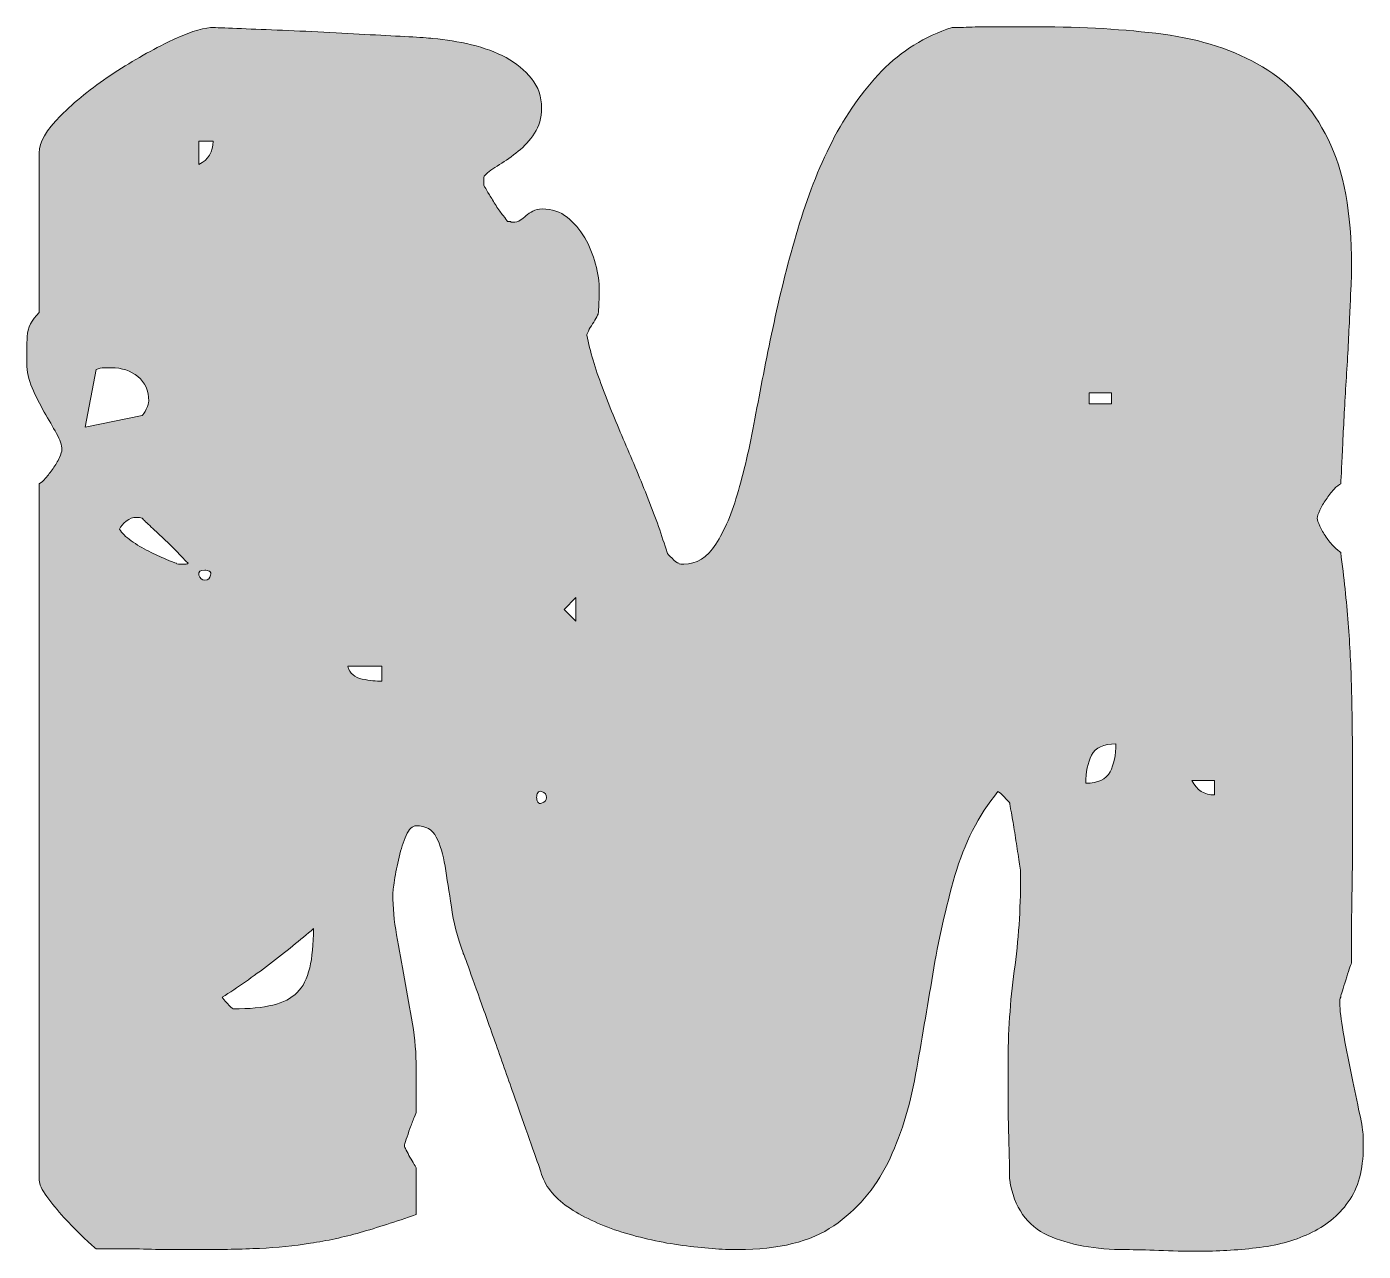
# Model space of a CAD drawing. Header units: inches. Extents: x 168 to 913, y -876 to -204.
# Drawn here: x 683.5 to 886.8, y -874.3 to -688.1 of the extents above; entities that cross this region are included whole.
import ezdxf

# ---------------------------------------------------------------- set-up
doc = ezdxf.new("R2010")
doc.units = ezdxf.units.IN
doc.header["$MEASUREMENT"] = 0
doc.layers.add('Layer 1', color=7, linetype='Continuous')

# ---------------------------------------------------------------- blocks, each defined once
blk = doc.blocks.new('block 5')
at = {"layer": 'Layer 1', "true_color": 0x040404}
h = blk.add_hatch(color=18, dxfattribs=at)
h.dxf.hatch_style = 2
edge = h.paths.add_edge_path()
edge.add_spline(control_points=[(739.18, -820.05), (739.18, -822), (739.37, -824.06), (739.76, -826.22), (740.14, -828.38), (740.54, -830.6), (740.96, -832.89), (741.39, -835.18), (741.79, -837.47), (742.17, -839.76), (742.55, -842.04), (742.74, -844.29), (742.74, -846.49), (742.74, -846.49), (742.74, -853.1), (742.74, -853.1), (742.74, -853.19), (742.64, -853.48), (742.43, -853.99), (742.21, -854.5), (742, -855.05), (741.79, -855.64), (741.58, -856.24), (741.39, -856.79), (741.22, -857.3), (741.05, -857.8), (740.96, -858.14), (740.96, -858.31), (740.96, -858.4), (741.05, -858.61), (741.22, -858.95), (741.39, -859.29), (741.58, -859.65), (741.79, -860.03), (742, -860.41), (742.21, -860.77), (742.43, -861.11), (742.64, -861.45), (742.74, -861.66), (742.74, -861.75), (742.74, -861.75), (742.74, -868.74), (742.74, -868.74), (739.61, -869.84), (736.77, -870.75), (734.23, -871.47), (731.68, -872.19), (729.16, -872.74), (726.66, -873.12), (724.16, -873.5), (721.58, -873.76), (718.91, -873.89), (716.24, -874.01), (713.17, -874.08), (709.69, -874.08), (709.1, -874.08), (708.06, -874.08), (706.58, -874.08), (705.1, -874.08), (703.53, -874.05), (701.88, -874.01), (700.22, -873.97), (698.65, -873.95), (697.17, -873.95), (695.69, -873.95), (694.65, -873.95), (694.06, -873.95), (693.63, -873.61), (692.96, -873), (692.02, -872.11), (691.09, -871.22), (690.14, -870.24), (689.16, -869.18), (688.19, -868.12), (687.32, -867.06), (686.56, -866.01), (685.8, -864.95), (685.41, -864.12), (685.41, -863.53), (685.41, -863.53), (685.41, -757.64), (685.41, -757.64), (685.67, -757.47), (685.99, -757.18), (686.37, -756.75), (686.75, -756.33), (687.13, -755.84), (687.51, -755.29), (687.89, -754.74), (688.21, -754.19), (688.47, -753.63), (688.72, -753.09), (688.85, -752.68), (688.85, -752.43), (688.85, -751.75), (688.57, -750.93), (688.02, -749.95), (687.47, -748.98), (686.86, -747.89), (686.18, -746.71), (685.5, -745.52), (684.89, -744.29), (684.33, -743.02), (683.78, -741.75), (683.51, -740.52), (683.51, -739.34), (683.51, -737.89), (683.53, -736.52), (683.57, -735.2), (683.61, -733.89), (684.23, -732.68), (685.41, -731.58), (685.41, -731.58), (685.41, -707.3), (685.41, -707.3), (685.41, -705.69), (686.49, -703.81), (688.65, -701.65), (690.82, -699.48), (693.36, -697.43), (696.28, -695.48), (699.21, -693.53), (702.11, -691.86), (704.99, -690.46), (707.87, -689.06), (710.03, -688.32), (711.47, -688.24), (712.32, -688.24), (713.65, -688.28), (715.48, -688.36), (717.3, -688.45), (719.33, -688.53), (721.58, -688.62), (723.82, -688.7), (726.2, -688.81), (728.7, -688.93), (731.19, -689.06), (733.55, -689.19), (735.75, -689.32), (737.95, -689.44), (739.9, -689.55), (741.6, -689.63), (743.29, -689.72), (744.52, -689.8), (745.28, -689.89), (747.23, -690.06), (749.18, -690.38), (751.13, -690.84), (753.08, -691.31), (754.84, -691.97), (756.41, -692.81), (757.98, -693.66), (759.27, -694.72), (760.28, -695.99), (761.3, -697.26), (761.81, -698.74), (761.81, -700.44), (761.81, -701.96), (761.45, -703.26), (760.73, -704.31), (760.01, -705.38), (759.18, -706.29), (758.25, -707.05), (757.32, -707.81), (756.36, -708.49), (755.39, -709.08), (754.42, -709.67), (753.67, -710.23), (753.17, -710.73), (753.08, -710.73), (753.04, -710.84), (753.04, -711.05), (753.04, -711.26), (753.04, -711.46), (753.04, -711.62), (753.04, -711.71), (753.04, -711.86), (753.04, -712.07), (753.04, -712.28), (753.08, -712.43), (753.17, -712.51), (753.33, -712.77), (753.57, -713.15), (753.86, -713.66), (754.16, -714.17), (754.5, -714.72), (754.88, -715.31), (755.26, -715.9), (755.62, -716.41), (755.96, -716.83), (756.3, -717.26), (756.51, -717.56), (756.6, -717.73), (756.6, -717.73), (756.98, -717.73), (756.98, -717.73), (757.06, -717.73), (757.11, -717.75), (757.11, -717.79), (757.11, -717.83), (757.15, -717.85), (757.23, -717.85), (757.23, -717.85), (757.36, -717.85), (757.36, -717.85), (757.87, -717.85), (758.27, -717.75), (758.57, -717.54), (758.86, -717.32), (759.16, -717.09), (759.46, -716.83), (759.75, -716.58), (760.09, -716.35), (760.48, -716.14), (760.86, -715.93), (761.34, -715.82), (761.94, -715.82), (763.38, -715.82), (764.63, -716.24), (765.69, -717.09), (766.75, -717.94), (767.64, -718.98), (768.36, -720.2), (769.07, -721.43), (769.63, -722.77), (770.01, -724.21), (770.39, -725.65), (770.58, -726.96), (770.58, -728.15), (770.58, -728.57), (770.56, -729.23), (770.52, -730.12), (770.47, -731.01), (770.45, -731.5), (770.45, -731.58), (770.45, -731.67), (770.37, -731.88), (770.2, -732.22), (770.03, -732.56), (769.82, -732.92), (769.56, -733.3), (769.31, -733.68), (769.1, -734.04), (768.93, -734.38), (768.76, -734.72), (768.67, -734.93), (768.67, -735.01), (769.18, -737.47), (769.97, -740.1), (771.02, -742.89), (772.08, -745.69), (773.23, -748.51), (774.46, -751.35), (775.69, -754.19), (776.87, -757.05), (778.02, -759.93), (779.16, -762.81), (780.11, -765.52), (780.88, -768.06), (780.96, -768.23), (781.21, -768.53), (781.64, -768.95), (782.06, -769.38), (782.4, -769.63), (782.66, -769.71), (782.66, -769.8), (782.76, -769.84), (782.97, -769.84), (783.19, -769.84), (783.33, -769.84), (783.42, -769.84), (785.37, -769.84), (787, -768.83), (788.31, -766.79), (789.63, -764.76), (790.77, -762.05), (791.74, -758.66), (792.72, -755.27), (793.61, -751.35), (794.41, -746.9), (795.22, -742.45), (796.13, -737.85), (797.15, -733.11), (798.16, -728.36), (799.37, -723.62), (800.77, -718.87), (802.17, -714.13), (803.9, -709.7), (805.98, -705.59), (808.06, -701.48), (810.58, -697.9), (813.55, -694.84), (816.51, -691.8), (820.07, -689.59), (824.22, -688.24), (824.73, -688.24), (825.6, -688.22), (826.83, -688.17), (828.06, -688.13), (829.37, -688.11), (830.77, -688.11), (832.17, -688.11), (833.48, -688.11), (834.71, -688.11), (835.94, -688.11), (836.81, -688.11), (837.32, -688.11), (844.18, -688.11), (850.51, -688.49), (856.32, -689.25), (862.12, -690.01), (867.17, -691.67), (871.44, -694.21), (875.72, -696.75), (879.05, -700.42), (881.42, -705.21), (883.8, -709.99), (884.98, -716.41), (884.98, -724.46), (884.98, -724.46), (884.98, -726.37), (884.98, -726.37), (884.9, -727.56), (884.79, -729.63), (884.67, -732.6), (884.54, -735.56), (884.37, -738.7), (884.16, -742.01), (883.95, -745.31), (883.78, -748.45), (883.65, -751.41), (883.52, -754.38), (883.41, -756.45), (883.33, -757.64), (883.08, -757.72), (882.74, -758), (882.31, -758.46), (881.89, -758.93), (881.49, -759.44), (881.11, -759.99), (880.73, -760.54), (880.41, -761.09), (880.15, -761.64), (879.9, -762.2), (879.77, -762.6), (879.77, -762.85), (879.77, -763.11), (879.9, -763.51), (880.15, -764.06), (880.41, -764.61), (880.73, -765.16), (881.11, -765.71), (881.49, -766.26), (881.89, -766.75), (882.31, -767.17), (882.74, -767.6), (883.08, -767.89), (883.33, -768.06), (883.84, -771.88), (884.22, -775.46), (884.48, -778.8), (884.73, -782.15), (884.9, -785.48), (884.98, -788.78), (885.07, -792.09), (885.11, -795.44), (885.11, -798.82), (885.11, -802.22), (885.11, -805.82), (885.11, -809.63), (885.11, -810.39), (885.11, -811.77), (885.11, -813.76), (885.11, -815.75), (885.09, -817.87), (885.05, -820.12), (885, -822.36), (884.98, -824.46), (884.98, -826.41), (884.98, -828.36), (884.98, -829.71), (884.98, -830.48), (884.81, -830.9), (884.52, -831.77), (884.09, -833.08), (883.67, -834.4), (883.41, -835.26), (883.33, -835.69), (883.25, -835.77), (883.2, -835.9), (883.2, -836.07), (883.2, -836.24), (883.2, -836.41), (883.2, -836.58), (883.2, -837.6), (883.37, -839.08), (883.71, -841.03), (884.05, -842.98), (884.43, -844.97), (884.86, -847), (885.28, -849.03), (885.68, -850.94), (886.06, -852.72), (886.45, -854.5), (886.68, -855.77), (886.76, -856.53), (886.76, -856.53), (886.76, -858.44), (886.76, -858.44), (886.76, -861.92), (886, -864.71), (884.48, -866.83), (882.95, -868.95), (880.98, -870.56), (878.56, -871.66), (876.15, -872.76), (873.46, -873.48), (870.49, -873.82), (867.52, -874.16), (864.56, -874.33), (861.59, -874.33), (859.56, -874.33), (857.59, -874.29), (855.68, -874.2), (853.78, -874.12), (852.1, -874.08), (850.66, -874.08), (846, -874.08), (842.06, -873.35), (838.84, -871.92), (835.62, -870.47), (833.67, -867.68), (832.99, -863.53), (832.99, -862.85), (832.97, -861.68), (832.93, -860.03), (832.89, -858.38), (832.85, -856.64), (832.8, -854.82), (832.76, -853), (832.74, -851.26), (832.74, -849.61), (832.74, -847.95), (832.74, -846.79), (832.74, -846.11), (832.74, -841.11), (833.06, -836.3), (833.69, -831.68), (834.33, -827.07), (834.65, -822.34), (834.65, -817.51), (834.65, -817.51), (834.65, -816.62), (834.65, -816.62), (834.56, -815.94), (834.43, -815.05), (834.27, -813.95), (834.09, -812.85), (833.93, -811.75), (833.76, -810.65), (833.59, -809.55), (833.42, -808.55), (833.25, -807.66), (833.08, -806.77), (832.99, -806.28), (832.99, -806.2), (832.91, -806.03), (832.63, -805.71), (832.17, -805.24), (831.7, -804.78), (831.38, -804.5), (831.21, -804.42), (828.25, -808.06), (826.07, -812.32), (824.67, -817.19), (823.27, -822.07), (822.15, -827.07), (821.3, -832.19), (820.45, -837.32), (819.58, -842.4), (818.69, -847.45), (817.8, -852.49), (816.38, -856.98), (814.44, -860.92), (812.48, -864.86), (809.75, -868.04), (806.24, -870.45), (802.72, -872.87), (797.87, -874.08), (791.68, -874.08), (789.22, -874.08), (786.41, -873.86), (783.23, -873.44), (780.05, -873.01), (776.98, -872.34), (774.01, -871.41), (771.05, -870.47), (768.44, -869.29), (766.19, -867.85), (763.95, -866.41), (762.49, -864.67), (761.81, -862.63), (761.73, -862.3), (761.36, -861.24), (760.73, -859.46), (760.09, -857.68), (759.35, -855.58), (758.5, -853.17), (757.66, -850.75), (756.74, -848.17), (755.77, -845.41), (754.8, -842.66), (753.89, -840.1), (753.04, -837.72), (752.19, -835.35), (751.47, -833.34), (750.88, -831.68), (750.28, -830.03), (749.94, -829.12), (749.86, -828.95), (749.01, -826.58), (748.42, -824.25), (748.08, -821.96), (747.74, -819.67), (747.42, -817.62), (747.13, -815.79), (746.83, -813.97), (746.39, -812.49), (745.79, -811.34), (745.2, -810.2), (744.18, -809.63), (742.74, -809.63), (742.15, -809.63), (741.64, -810.12), (741.22, -811.09), (740.79, -812.07), (740.43, -813.17), (740.14, -814.4), (739.84, -815.63), (739.61, -816.79), (739.44, -817.89), (739.27, -818.99), (739.18, -819.72), (739.18, -820.05)], knot_values=[0, 0, 0, 0, 1, 1, 1, 2, 2, 2, 3, 3, 3, 4, 4, 4, 5, 5, 5, 6, 6, 6, 7, 7, 7, 8, 8, 8, 9, 9, 9, 10, 10, 10, 11, 11, 11, 12, 12, 12, 13, 13, 13, 14, 14, 14, 15, 15, 15, 16, 16, 16, 17, 17, 17, 18, 18, 18, 19, 19, 19, 20, 20, 20, 21, 21, 21, 22, 22, 22, 23, 23, 23, 24, 24, 24, 25, 25, 25, 26, 26, 26, 27, 27, 27, 28, 28, 28, 29, 29, 29, 30, 30, 30, 31, 31, 31, 32, 32, 32, 33, 33, 33, 34, 34, 34, 35, 35, 35, 36, 36, 36, 37, 37, 37, 38, 38, 38, 39, 39, 39, 40, 40, 40, 41, 41, 41, 42, 42, 42, 43, 43, 43, 44, 44, 44, 45, 45, 45, 46, 46, 46, 47, 47, 47, 48, 48, 48, 49, 49, 49, 50, 50, 50, 51, 51, 51, 52, 52, 52, 53, 53, 53, 54, 54, 54, 55, 55, 55, 56, 56, 56, 57, 57, 57, 58, 58, 58, 59, 59, 59, 60, 60, 60, 61, 61, 61, 62, 62, 62, 63, 63, 63, 64, 64, 64, 65, 65, 65, 66, 66, 66, 67, 67, 67, 68, 68, 68, 69, 69, 69, 70, 70, 70, 71, 71, 71, 72, 72, 72, 73, 73, 73, 74, 74, 74, 75, 75, 75, 76, 76, 76, 77, 77, 77, 78, 78, 78, 79, 79, 79, 80, 80, 80, 81, 81, 81, 82, 82, 82, 83, 83, 83, 84, 84, 84, 85, 85, 85, 86, 86, 86, 87, 87, 87, 88, 88, 88, 89, 89, 89, 90, 90, 90, 91, 91, 91, 92, 92, 92, 93, 93, 93, 94, 94, 94, 95, 95, 95, 96, 96, 96, 97, 97, 97, 98, 98, 98, 99, 99, 99, 100, 100, 100, 101, 101, 101, 102, 102, 102, 103, 103, 103, 104, 104, 104, 105, 105, 105, 106, 106, 106, 107, 107, 107, 108, 108, 108, 109, 109, 109, 110, 110, 110, 111, 111, 111, 112, 112, 112, 113, 113, 113, 114, 114, 114, 115, 115, 115, 116, 116, 116, 117, 117, 117, 118, 118, 118, 119, 119, 119, 120, 120, 120, 121, 121, 121, 122, 122, 122, 123, 123, 123, 124, 124, 124, 125, 125, 125, 126, 126, 126, 127, 127, 127, 128, 128, 128, 129, 129, 129, 130, 130, 130, 131, 131, 131, 132, 132, 132, 133, 133, 133, 134, 134, 134, 135, 135, 135, 136, 136, 136, 137, 137, 137, 138, 138, 138, 139, 139, 139, 140, 140, 140, 141, 141, 141, 142, 142, 142, 143, 143, 143, 144, 144, 144, 145, 145, 145, 146, 146, 146, 147, 147, 147, 148, 148, 148, 149, 149, 149, 150, 150, 150, 151, 151, 151, 152, 152, 152, 153, 153, 153, 154, 154, 154, 155, 155, 155, 156, 156, 156, 157, 157, 157, 158, 158, 158, 159, 159, 159, 160, 160, 160, 161, 161, 161, 162, 162, 162, 163, 163, 163, 164, 164, 164, 165, 165, 165, 166, 166, 166, 167, 167, 167, 168, 168, 168, 169, 169, 169, 170, 170, 170, 171, 171, 171, 172, 172, 172, 173, 173, 173, 174, 174, 174, 175, 175, 175, 176, 176, 176, 177, 177, 177, 178, 178, 178, 179, 179, 179, 180, 180, 180, 181, 181, 181, 181], degree=3, periodic=1)
edge = h.paths.add_edge_path()
edge.add_spline(control_points=[(701.05, -747.22), (701.22, -747.13), (701.43, -746.81), (701.69, -746.26), (701.94, -745.71), (702.07, -745.31), (702.07, -745.05), (702.07, -743.45), (701.51, -742.2), (700.41, -741.3), (699.31, -740.42), (697.95, -739.97), (696.35, -739.97), (696.01, -739.97), (695.65, -739.97), (695.27, -739.97), (694.88, -739.97), (694.48, -740.06), (694.06, -740.22), (694.06, -740.22), (692.4, -749), (692.4, -749), (692.4, -749), (701.05, -747.22), (701.05, -747.22)], knot_values=[0, 0, 0, 0, 1, 1, 1, 2, 2, 2, 3, 3, 3, 4, 4, 4, 5, 5, 5, 6, 6, 6, 7, 7, 7, 8, 8, 8, 8], degree=3, periodic=1)
edge = h.paths.add_edge_path()
edge.add_spline(control_points=[(707.15, -769.84), (707.23, -769.84), (707.38, -769.84), (707.6, -769.84), (707.8, -769.84), (707.95, -769.8), (708.04, -769.71), (707.79, -769.46), (707.34, -769), (706.71, -768.32), (706.07, -767.64), (705.37, -766.94), (704.61, -766.22), (703.85, -765.5), (703.12, -764.82), (702.45, -764.19), (701.77, -763.55), (701.3, -763.11), (701.05, -762.85), (701.05, -762.85), (700.67, -762.72), (700.67, -762.72), (700.67, -762.72), (700.16, -762.72), (700.16, -762.72), (699.65, -762.72), (699.14, -762.92), (698.63, -763.29), (698.13, -763.68), (697.79, -764.08), (697.62, -764.5), (697.95, -765.1), (698.55, -765.69), (699.4, -766.28), (700.24, -766.88), (701.13, -767.41), (702.07, -767.87), (703, -768.34), (703.87, -768.74), (704.67, -769.08), (705.48, -769.42), (706.01, -769.63), (706.26, -769.71), (706.26, -769.8), (706.37, -769.84), (706.58, -769.84), (706.79, -769.84), (706.98, -769.84), (707.15, -769.84)], knot_values=[0, 0, 0, 0, 1, 1, 1, 2, 2, 2, 3, 3, 3, 4, 4, 4, 5, 5, 5, 6, 6, 6, 7, 7, 7, 8, 8, 8, 9, 9, 9, 10, 10, 10, 11, 11, 11, 12, 12, 12, 13, 13, 13, 14, 14, 14, 15, 15, 15, 16, 16, 16, 16], degree=3, periodic=1)
edge = h.paths.add_edge_path()
edge.add_spline(control_points=[(711.47, -771.5), (711.56, -771.24), (711.49, -771.05), (711.28, -770.92), (711.07, -770.8), (710.84, -770.73), (710.58, -770.73), (709.9, -770.73), (709.61, -770.99), (709.69, -771.5), (709.86, -772), (710.16, -772.26), (710.58, -772.26), (711.09, -772.26), (711.39, -772), (711.47, -771.5)], knot_values=[0, 0, 0, 0, 1, 1, 1, 2, 2, 2, 3, 3, 3, 4, 4, 4, 5, 5, 5, 5], degree=3, periodic=1)
edge = h.paths.add_edge_path()
edge.add_spline(control_points=[(709.69, -709.08), (711.13, -708.32), (711.85, -707.13), (711.85, -705.52), (711.85, -705.52), (709.69, -705.52), (709.69, -705.52), (709.69, -705.52), (709.69, -709.08), (709.69, -709.08)], knot_values=[0, 0, 0, 0, 1, 1, 1, 2, 2, 2, 3, 3, 3, 3], degree=3, periodic=1)
edge = h.paths.add_edge_path()
edge.add_spline(control_points=[(714.9, -837.47), (717.36, -837.47), (719.37, -837.28), (720.94, -836.89), (722.51, -836.52), (723.74, -835.88), (724.63, -834.99), (725.52, -834.1), (726.15, -832.85), (726.54, -831.24), (726.92, -829.63), (727.11, -827.64), (727.11, -825.26), (725.16, -826.96), (722.93, -828.76), (720.43, -830.67), (717.93, -832.57), (715.54, -834.25), (713.25, -835.69), (713.34, -835.86), (713.59, -836.18), (714.02, -836.64), (714.44, -837.11), (714.73, -837.38), (714.9, -837.47)], knot_values=[0, 0, 0, 0, 1, 1, 1, 2, 2, 2, 3, 3, 3, 4, 4, 4, 5, 5, 5, 6, 6, 6, 7, 7, 7, 8, 8, 8, 8], degree=3, periodic=1)
edge = h.paths.add_edge_path()
edge.add_spline(control_points=[(732.32, -785.35), (732.66, -786.45), (733.4, -787.11), (734.54, -787.32), (735.69, -787.53), (736.68, -787.64), (737.53, -787.64), (737.53, -787.64), (737.53, -785.35), (737.53, -785.35), (737.53, -785.35), (732.32, -785.35), (732.32, -785.35)], knot_values=[0, 0, 0, 0, 1, 1, 1, 2, 2, 2, 3, 3, 3, 4, 4, 4, 4], degree=3, periodic=1)
edge = h.paths.add_edge_path()
edge.add_spline(control_points=[(761.81, -804.42), (761.56, -804.33), (761.36, -804.4), (761.24, -804.61), (761.11, -804.82), (761.05, -805.05), (761.05, -805.31), (761.05, -805.56), (761.11, -805.8), (761.24, -806.01), (761.36, -806.22), (761.56, -806.28), (761.81, -806.2), (762.32, -806.03), (762.57, -805.73), (762.57, -805.31), (762.57, -804.89), (762.32, -804.59), (761.81, -804.42)], knot_values=[0, 0, 0, 0, 1, 1, 1, 2, 2, 2, 3, 3, 3, 4, 4, 4, 5, 5, 5, 6, 6, 6, 6], degree=3, periodic=1)
h.paths.add_polyline_path([(767.02, -778.49), (767.02, -774.93), (765.24, -776.71)])
edge = h.paths.add_edge_path()
edge.add_spline(control_points=[(849.14, -797.17), (847.27, -797.17), (846.04, -797.74), (845.45, -798.89), (844.86, -800.03), (844.56, -801.45), (844.56, -803.15), (846.42, -803.15), (847.65, -802.57), (848.25, -801.43), (848.84, -800.29), (849.14, -798.87), (849.14, -797.17)], knot_values=[0, 0, 0, 0, 1, 1, 1, 2, 2, 2, 3, 3, 3, 4, 4, 4, 4], degree=3, periodic=1)
h.paths.add_polyline_path([(845.07, -745.44), (848.5, -745.44), (848.5, -743.78), (845.07, -743.78)])
edge = h.paths.add_edge_path()
edge.add_spline(control_points=[(860.7, -802.76), (861.47, -804.21), (862.61, -804.93), (864.14, -804.93), (864.14, -804.93), (864.14, -802.76), (864.14, -802.76), (864.14, -802.76), (860.7, -802.76), (860.7, -802.76)], knot_values=[0, 0, 0, 0, 1, 1, 1, 2, 2, 2, 3, 3, 3, 3], degree=3, periodic=1)
at = {"layer": 'Layer 1', "lineweight": 0}
for points in [[(845.07, -745.44), (848.5, -745.44), (848.5, -743.78), (845.07, -743.78), (845.07, -745.44)], [(767.02, -778.49), (767.02, -774.93), (765.24, -776.71), (767.02, -778.49)]]:
    blk.add_lwpolyline(points, dxfattribs=at)
for points, knots in [([(739.18, -820.05), (739.18, -822), (739.37, -824.06), (739.76, -826.22), (740.14, -828.38), (740.54, -830.6), (740.96, -832.89), (741.39, -835.18), (741.79, -837.47), (742.17, -839.76), (742.55, -842.04), (742.74, -844.29), (742.74, -846.49), (742.74, -846.49), (742.74, -853.1), (742.74, -853.1), (742.74, -853.19), (742.64, -853.48), (742.43, -853.99), (742.21, -854.5), (742, -855.05), (741.79, -855.64), (741.58, -856.24), (741.39, -856.79), (741.22, -857.3), (741.05, -857.8), (740.96, -858.14), (740.96, -858.31), (740.96, -858.4), (741.05, -858.61), (741.22, -858.95), (741.39, -859.29), (741.58, -859.65), (741.79, -860.03), (742, -860.41), (742.21, -860.77), (742.43, -861.11), (742.64, -861.45), (742.74, -861.66), (742.74, -861.75), (742.74, -861.75), (742.74, -868.74), (742.74, -868.74), (739.61, -869.84), (736.77, -870.75), (734.23, -871.47), (731.68, -872.19), (729.16, -872.74), (726.66, -873.12), (724.16, -873.5), (721.58, -873.76), (718.91, -873.89), (716.24, -874.01), (713.17, -874.08), (709.69, -874.08), (709.1, -874.08), (708.06, -874.08), (706.58, -874.08), (705.1, -874.08), (703.53, -874.05), (701.88, -874.01), (700.22, -873.97), (698.65, -873.95), (697.17, -873.95), (695.69, -873.95), (694.65, -873.95), (694.06, -873.95), (693.63, -873.61), (692.96, -873), (692.02, -872.11), (691.09, -871.22), (690.14, -870.24), (689.16, -869.18), (688.19, -868.12), (687.32, -867.06), (686.56, -866.01), (685.8, -864.95), (685.41, -864.12), (685.41, -863.53), (685.41, -863.53), (685.41, -757.64), (685.41, -757.64), (685.67, -757.47), (685.99, -757.18), (686.37, -756.75), (686.75, -756.33), (687.13, -755.84), (687.51, -755.29), (687.89, -754.74), (688.21, -754.19), (688.47, -753.63), (688.72, -753.09), (688.85, -752.68), (688.85, -752.43), (688.85, -751.75), (688.57, -750.93), (688.02, -749.95), (687.47, -748.98), (686.86, -747.89), (686.18, -746.71), (685.5, -745.52), (684.89, -744.29), (684.33, -743.02), (683.78, -741.75), (683.51, -740.52), (683.51, -739.34), (683.51, -737.89), (683.53, -736.52), (683.57, -735.2), (683.61, -733.89), (684.23, -732.68), (685.41, -731.58), (685.41, -731.58), (685.41, -707.3), (685.41, -707.3), (685.41, -705.69), (686.49, -703.81), (688.65, -701.65), (690.82, -699.48), (693.36, -697.43), (696.28, -695.48), (699.21, -693.53), (702.11, -691.86), (704.99, -690.46), (707.87, -689.06), (710.03, -688.32), (711.47, -688.24), (712.32, -688.24), (713.65, -688.28), (715.48, -688.36), (717.3, -688.45), (719.33, -688.53), (721.58, -688.62), (723.82, -688.7), (726.2, -688.81), (728.7, -688.93), (731.19, -689.06), (733.55, -689.19), (735.75, -689.32), (737.95, -689.44), (739.9, -689.55), (741.6, -689.63), (743.29, -689.72), (744.52, -689.8), (745.28, -689.89), (747.23, -690.06), (749.18, -690.38), (751.13, -690.84), (753.08, -691.31), (754.84, -691.97), (756.41, -692.81), (757.98, -693.66), (759.27, -694.72), (760.28, -695.99), (761.3, -697.26), (761.81, -698.74), (761.81, -700.44), (761.81, -701.96), (761.45, -703.26), (760.73, -704.31), (760.01, -705.38), (759.18, -706.29), (758.25, -707.05), (757.32, -707.81), (756.36, -708.49), (755.39, -709.08), (754.42, -709.67), (753.67, -710.23), (753.17, -710.73), (753.08, -710.73), (753.04, -710.84), (753.04, -711.05), (753.04, -711.26), (753.04, -711.46), (753.04, -711.62), (753.04, -711.71), (753.04, -711.86), (753.04, -712.07), (753.04, -712.28), (753.08, -712.43), (753.17, -712.51), (753.33, -712.77), (753.57, -713.15), (753.86, -713.66), (754.16, -714.17), (754.5, -714.72), (754.88, -715.31), (755.26, -715.9), (755.62, -716.41), (755.96, -716.83), (756.3, -717.26), (756.51, -717.56), (756.6, -717.73), (756.6, -717.73), (756.98, -717.73), (756.98, -717.73), (757.06, -717.73), (757.11, -717.75), (757.11, -717.79), (757.11, -717.83), (757.15, -717.85), (757.23, -717.85), (757.23, -717.85), (757.36, -717.85), (757.36, -717.85), (757.87, -717.85), (758.27, -717.75), (758.57, -717.54), (758.86, -717.32), (759.16, -717.09), (759.46, -716.83), (759.75, -716.58), (760.09, -716.35), (760.48, -716.14), (760.86, -715.93), (761.34, -715.82), (761.94, -715.82), (763.38, -715.82), (764.63, -716.24), (765.69, -717.09), (766.75, -717.94), (767.64, -718.98), (768.36, -720.2), (769.07, -721.43), (769.63, -722.77), (770.01, -724.21), (770.39, -725.65), (770.58, -726.96), (770.58, -728.15), (770.58, -728.57), (770.56, -729.23), (770.52, -730.12), (770.47, -731.01), (770.45, -731.5), (770.45, -731.58), (770.45, -731.67), (770.37, -731.88), (770.2, -732.22), (770.03, -732.56), (769.82, -732.92), (769.56, -733.3), (769.31, -733.68), (769.1, -734.04), (768.93, -734.38), (768.76, -734.72), (768.67, -734.93), (768.67, -735.01), (769.18, -737.47), (769.97, -740.1), (771.02, -742.89), (772.08, -745.69), (773.23, -748.51), (774.46, -751.35), (775.69, -754.19), (776.87, -757.05), (778.02, -759.93), (779.16, -762.81), (780.11, -765.52), (780.88, -768.06), (780.96, -768.23), (781.21, -768.53), (781.64, -768.95), (782.06, -769.38), (782.4, -769.63), (782.66, -769.71), (782.66, -769.8), (782.76, -769.84), (782.97, -769.84), (783.19, -769.84), (783.33, -769.84), (783.42, -769.84), (785.37, -769.84), (787, -768.83), (788.31, -766.79), (789.63, -764.76), (790.77, -762.05), (791.74, -758.66), (792.72, -755.27), (793.61, -751.35), (794.41, -746.9), (795.22, -742.45), (796.13, -737.85), (797.15, -733.11), (798.16, -728.36), (799.37, -723.62), (800.77, -718.87), (802.17, -714.13), (803.9, -709.7), (805.98, -705.59), (808.06, -701.48), (810.58, -697.9), (813.55, -694.84), (816.51, -691.8), (820.07, -689.59), (824.22, -688.24), (824.73, -688.24), (825.6, -688.22), (826.83, -688.17), (828.06, -688.13), (829.37, -688.11), (830.77, -688.11), (832.17, -688.11), (833.48, -688.11), (834.71, -688.11), (835.94, -688.11), (836.81, -688.11), (837.32, -688.11), (844.18, -688.11), (850.51, -688.49), (856.32, -689.25), (862.12, -690.01), (867.17, -691.67), (871.44, -694.21), (875.72, -696.75), (879.05, -700.42), (881.42, -705.21), (883.8, -709.99), (884.98, -716.41), (884.98, -724.46), (884.98, -724.46), (884.98, -726.37), (884.98, -726.37), (884.9, -727.56), (884.79, -729.63), (884.67, -732.6), (884.54, -735.56), (884.37, -738.7), (884.16, -742.01), (883.95, -745.31), (883.78, -748.45), (883.65, -751.41), (883.52, -754.38), (883.41, -756.45), (883.33, -757.64), (883.08, -757.72), (882.74, -758), (882.31, -758.46), (881.89, -758.93), (881.49, -759.44), (881.11, -759.99), (880.73, -760.54), (880.41, -761.09), (880.15, -761.64), (879.9, -762.2), (879.77, -762.6), (879.77, -762.85), (879.77, -763.11), (879.9, -763.51), (880.15, -764.06), (880.41, -764.61), (880.73, -765.16), (881.11, -765.71), (881.49, -766.26), (881.89, -766.75), (882.31, -767.17), (882.74, -767.6), (883.08, -767.89), (883.33, -768.06), (883.84, -771.88), (884.22, -775.46), (884.48, -778.8), (884.73, -782.15), (884.9, -785.48), (884.98, -788.78), (885.07, -792.09), (885.11, -795.44), (885.11, -798.82), (885.11, -802.22), (885.11, -805.82), (885.11, -809.63), (885.11, -810.39), (885.11, -811.77), (885.11, -813.76), (885.11, -815.75), (885.09, -817.87), (885.05, -820.12), (885, -822.36), (884.98, -824.46), (884.98, -826.41), (884.98, -828.36), (884.98, -829.71), (884.98, -830.48), (884.81, -830.9), (884.52, -831.77), (884.09, -833.08), (883.67, -834.4), (883.41, -835.26), (883.33, -835.69), (883.25, -835.77), (883.2, -835.9), (883.2, -836.07), (883.2, -836.24), (883.2, -836.41), (883.2, -836.58), (883.2, -837.6), (883.37, -839.08), (883.71, -841.03), (884.05, -842.98), (884.43, -844.97), (884.86, -847), (885.28, -849.03), (885.68, -850.94), (886.06, -852.72), (886.45, -854.5), (886.68, -855.77), (886.76, -856.53), (886.76, -856.53), (886.76, -858.44), (886.76, -858.44), (886.76, -861.92), (886, -864.71), (884.48, -866.83), (882.95, -868.95), (880.98, -870.56), (878.56, -871.66), (876.15, -872.76), (873.46, -873.48), (870.49, -873.82), (867.52, -874.16), (864.56, -874.33), (861.59, -874.33), (859.56, -874.33), (857.59, -874.29), (855.68, -874.2), (853.78, -874.12), (852.1, -874.08), (850.66, -874.08), (846, -874.08), (842.06, -873.35), (838.84, -871.92), (835.62, -870.47), (833.67, -867.68), (832.99, -863.53), (832.99, -862.85), (832.97, -861.68), (832.93, -860.03), (832.89, -858.38), (832.85, -856.64), (832.8, -854.82), (832.76, -853), (832.74, -851.26), (832.74, -849.61), (832.74, -847.95), (832.74, -846.79), (832.74, -846.11), (832.74, -841.11), (833.06, -836.3), (833.69, -831.68), (834.33, -827.07), (834.65, -822.34), (834.65, -817.51), (834.65, -817.51), (834.65, -816.62), (834.65, -816.62), (834.56, -815.94), (834.43, -815.05), (834.27, -813.95), (834.09, -812.85), (833.93, -811.75), (833.76, -810.65), (833.59, -809.55), (833.42, -808.55), (833.25, -807.66), (833.08, -806.77), (832.99, -806.28), (832.99, -806.2), (832.91, -806.03), (832.63, -805.71), (832.17, -805.24), (831.7, -804.78), (831.38, -804.5), (831.21, -804.42), (828.25, -808.06), (826.07, -812.32), (824.67, -817.19), (823.27, -822.07), (822.15, -827.07), (821.3, -832.19), (820.45, -837.32), (819.58, -842.4), (818.69, -847.45), (817.8, -852.49), (816.38, -856.98), (814.44, -860.92), (812.48, -864.86), (809.75, -868.04), (806.24, -870.45), (802.72, -872.87), (797.87, -874.08), (791.68, -874.08), (789.22, -874.08), (786.41, -873.86), (783.23, -873.44), (780.05, -873.01), (776.98, -872.34), (774.01, -871.41), (771.05, -870.47), (768.44, -869.29), (766.19, -867.85), (763.95, -866.41), (762.49, -864.67), (761.81, -862.63), (761.73, -862.3), (761.36, -861.24), (760.73, -859.46), (760.09, -857.68), (759.35, -855.58), (758.5, -853.17), (757.66, -850.75), (756.74, -848.17), (755.77, -845.41), (754.8, -842.66), (753.89, -840.1), (753.04, -837.72), (752.19, -835.35), (751.47, -833.34), (750.88, -831.68), (750.28, -830.03), (749.94, -829.12), (749.86, -828.95), (749.01, -826.58), (748.42, -824.25), (748.08, -821.96), (747.74, -819.67), (747.42, -817.62), (747.13, -815.79), (746.83, -813.97), (746.39, -812.49), (745.79, -811.34), (745.2, -810.2), (744.18, -809.63), (742.74, -809.63), (742.15, -809.63), (741.64, -810.12), (741.22, -811.09), (740.79, -812.07), (740.43, -813.17), (740.14, -814.4), (739.84, -815.63), (739.61, -816.79), (739.44, -817.89), (739.27, -818.99), (739.18, -819.72), (739.18, -820.05)], [0, 0, 0, 0, 1, 1, 1, 2, 2, 2, 3, 3, 3, 4, 4, 4, 5, 5, 5, 6, 6, 6, 7, 7, 7, 8, 8, 8, 9, 9, 9, 10, 10, 10, 11, 11, 11, 12, 12, 12, 13, 13, 13, 14, 14, 14, 15, 15, 15, 16, 16, 16, 17, 17, 17, 18, 18, 18, 19, 19, 19, 20, 20, 20, 21, 21, 21, 22, 22, 22, 23, 23, 23, 24, 24, 24, 25, 25, 25, 26, 26, 26, 27, 27, 27, 28, 28, 28, 29, 29, 29, 30, 30, 30, 31, 31, 31, 32, 32, 32, 33, 33, 33, 34, 34, 34, 35, 35, 35, 36, 36, 36, 37, 37, 37, 38, 38, 38, 39, 39, 39, 40, 40, 40, 41, 41, 41, 42, 42, 42, 43, 43, 43, 44, 44, 44, 45, 45, 45, 46, 46, 46, 47, 47, 47, 48, 48, 48, 49, 49, 49, 50, 50, 50, 51, 51, 51, 52, 52, 52, 53, 53, 53, 54, 54, 54, 55, 55, 55, 56, 56, 56, 57, 57, 57, 58, 58, 58, 59, 59, 59, 60, 60, 60, 61, 61, 61, 62, 62, 62, 63, 63, 63, 64, 64, 64, 65, 65, 65, 66, 66, 66, 67, 67, 67, 68, 68, 68, 69, 69, 69, 70, 70, 70, 71, 71, 71, 72, 72, 72, 73, 73, 73, 74, 74, 74, 75, 75, 75, 76, 76, 76, 77, 77, 77, 78, 78, 78, 79, 79, 79, 80, 80, 80, 81, 81, 81, 82, 82, 82, 83, 83, 83, 84, 84, 84, 85, 85, 85, 86, 86, 86, 87, 87, 87, 88, 88, 88, 89, 89, 89, 90, 90, 90, 91, 91, 91, 92, 92, 92, 93, 93, 93, 94, 94, 94, 95, 95, 95, 96, 96, 96, 97, 97, 97, 98, 98, 98, 99, 99, 99, 100, 100, 100, 101, 101, 101, 102, 102, 102, 103, 103, 103, 104, 104, 104, 105, 105, 105, 106, 106, 106, 107, 107, 107, 108, 108, 108, 109, 109, 109, 110, 110, 110, 111, 111, 111, 112, 112, 112, 113, 113, 113, 114, 114, 114, 115, 115, 115, 116, 116, 116, 117, 117, 117, 118, 118, 118, 119, 119, 119, 120, 120, 120, 121, 121, 121, 122, 122, 122, 123, 123, 123, 124, 124, 124, 125, 125, 125, 126, 126, 126, 127, 127, 127, 128, 128, 128, 129, 129, 129, 130, 130, 130, 131, 131, 131, 132, 132, 132, 133, 133, 133, 134, 134, 134, 135, 135, 135, 136, 136, 136, 137, 137, 137, 138, 138, 138, 139, 139, 139, 140, 140, 140, 141, 141, 141, 142, 142, 142, 143, 143, 143, 144, 144, 144, 145, 145, 145, 146, 146, 146, 147, 147, 147, 148, 148, 148, 149, 149, 149, 150, 150, 150, 151, 151, 151, 152, 152, 152, 153, 153, 153, 154, 154, 154, 155, 155, 155, 156, 156, 156, 157, 157, 157, 158, 158, 158, 159, 159, 159, 160, 160, 160, 161, 161, 161, 162, 162, 162, 163, 163, 163, 164, 164, 164, 165, 165, 165, 166, 166, 166, 167, 167, 167, 168, 168, 168, 169, 169, 169, 170, 170, 170, 171, 171, 171, 172, 172, 172, 173, 173, 173, 174, 174, 174, 175, 175, 175, 176, 176, 176, 177, 177, 177, 178, 178, 178, 179, 179, 179, 180, 180, 180, 181, 181, 181, 181]), ([(709.69, -709.08), (711.13, -708.32), (711.85, -707.13), (711.85, -705.52), (711.85, -705.52), (709.69, -705.52), (709.69, -705.52), (709.69, -705.52), (709.69, -709.08), (709.69, -709.08)], [0, 0, 0, 0, 1, 1, 1, 2, 2, 2, 3, 3, 3, 3]), ([(701.05, -747.22), (701.22, -747.13), (701.43, -746.81), (701.69, -746.26), (701.94, -745.71), (702.07, -745.31), (702.07, -745.05), (702.07, -743.45), (701.51, -742.2), (700.41, -741.3), (699.31, -740.42), (697.95, -739.97), (696.35, -739.97), (696.01, -739.97), (695.65, -739.97), (695.27, -739.97), (694.88, -739.97), (694.48, -740.06), (694.06, -740.22), (694.06, -740.22), (692.4, -749), (692.4, -749), (692.4, -749), (701.05, -747.22), (701.05, -747.22)], [0, 0, 0, 0, 1, 1, 1, 2, 2, 2, 3, 3, 3, 4, 4, 4, 5, 5, 5, 6, 6, 6, 7, 7, 7, 8, 8, 8, 8]), ([(707.15, -769.84), (707.23, -769.84), (707.38, -769.84), (707.6, -769.84), (707.8, -769.84), (707.95, -769.8), (708.04, -769.71), (707.79, -769.46), (707.34, -769), (706.71, -768.32), (706.07, -767.64), (705.37, -766.94), (704.61, -766.22), (703.85, -765.5), (703.12, -764.82), (702.45, -764.19), (701.77, -763.55), (701.3, -763.11), (701.05, -762.85), (701.05, -762.85), (700.67, -762.72), (700.67, -762.72), (700.67, -762.72), (700.16, -762.72), (700.16, -762.72), (699.65, -762.72), (699.14, -762.92), (698.63, -763.29), (698.13, -763.68), (697.79, -764.08), (697.62, -764.5), (697.95, -765.1), (698.55, -765.69), (699.4, -766.28), (700.24, -766.88), (701.13, -767.41), (702.07, -767.87), (703, -768.34), (703.87, -768.74), (704.67, -769.08), (705.48, -769.42), (706.01, -769.63), (706.26, -769.71), (706.26, -769.8), (706.37, -769.84), (706.58, -769.84), (706.79, -769.84), (706.98, -769.84), (707.15, -769.84)], [0, 0, 0, 0, 1, 1, 1, 2, 2, 2, 3, 3, 3, 4, 4, 4, 5, 5, 5, 6, 6, 6, 7, 7, 7, 8, 8, 8, 9, 9, 9, 10, 10, 10, 11, 11, 11, 12, 12, 12, 13, 13, 13, 14, 14, 14, 15, 15, 15, 16, 16, 16, 16]), ([(711.47, -771.5), (711.56, -771.24), (711.49, -771.05), (711.28, -770.92), (711.07, -770.8), (710.84, -770.73), (710.58, -770.73), (709.9, -770.73), (709.61, -770.99), (709.69, -771.5), (709.86, -772), (710.16, -772.26), (710.58, -772.26), (711.09, -772.26), (711.39, -772), (711.47, -771.5)], [0, 0, 0, 0, 1, 1, 1, 2, 2, 2, 3, 3, 3, 4, 4, 4, 5, 5, 5, 5]), ([(732.32, -785.35), (732.66, -786.45), (733.4, -787.11), (734.54, -787.32), (735.69, -787.53), (736.68, -787.64), (737.53, -787.64), (737.53, -787.64), (737.53, -785.35), (737.53, -785.35), (737.53, -785.35), (732.32, -785.35), (732.32, -785.35)], [0, 0, 0, 0, 1, 1, 1, 2, 2, 2, 3, 3, 3, 4, 4, 4, 4]), ([(849.14, -797.17), (847.27, -797.17), (846.04, -797.74), (845.45, -798.89), (844.86, -800.03), (844.56, -801.45), (844.56, -803.15), (846.42, -803.15), (847.65, -802.57), (848.25, -801.43), (848.84, -800.29), (849.14, -798.87), (849.14, -797.17)], [0, 0, 0, 0, 1, 1, 1, 2, 2, 2, 3, 3, 3, 4, 4, 4, 4]), ([(860.7, -802.76), (861.47, -804.21), (862.61, -804.93), (864.14, -804.93), (864.14, -804.93), (864.14, -802.76), (864.14, -802.76), (864.14, -802.76), (860.7, -802.76), (860.7, -802.76)], [0, 0, 0, 0, 1, 1, 1, 2, 2, 2, 3, 3, 3, 3]), ([(761.81, -804.42), (761.56, -804.33), (761.36, -804.4), (761.24, -804.61), (761.11, -804.82), (761.05, -805.05), (761.05, -805.31), (761.05, -805.56), (761.11, -805.8), (761.24, -806.01), (761.36, -806.22), (761.56, -806.28), (761.81, -806.2), (762.32, -806.03), (762.57, -805.73), (762.57, -805.31), (762.57, -804.89), (762.32, -804.59), (761.81, -804.42)], [0, 0, 0, 0, 1, 1, 1, 2, 2, 2, 3, 3, 3, 4, 4, 4, 5, 5, 5, 6, 6, 6, 6]), ([(714.9, -837.47), (717.36, -837.47), (719.37, -837.28), (720.94, -836.89), (722.51, -836.52), (723.74, -835.88), (724.63, -834.99), (725.52, -834.1), (726.15, -832.85), (726.54, -831.24), (726.92, -829.63), (727.11, -827.64), (727.11, -825.26), (725.16, -826.96), (722.93, -828.76), (720.43, -830.67), (717.93, -832.57), (715.54, -834.25), (713.25, -835.69), (713.34, -835.86), (713.59, -836.18), (714.02, -836.64), (714.44, -837.11), (714.73, -837.38), (714.9, -837.47)], [0, 0, 0, 0, 1, 1, 1, 2, 2, 2, 3, 3, 3, 4, 4, 4, 5, 5, 5, 6, 6, 6, 7, 7, 7, 8, 8, 8, 8])]:
    blk.add_open_spline(points, degree=3, knots=knots, dxfattribs=at)
blk = doc.blocks.new('block 2')
at = {"layer": 'Layer 1'}
blk.add_blockref('block 5', (0, 0), dxfattribs=at)

msp = doc.modelspace()

# ---------------------------------------------------------------- block references
at = {"layer": 'Layer 1'}
msp.add_blockref('block 2', (0, 0), dxfattribs=at)

doc.saveas('drawing.dxf')
